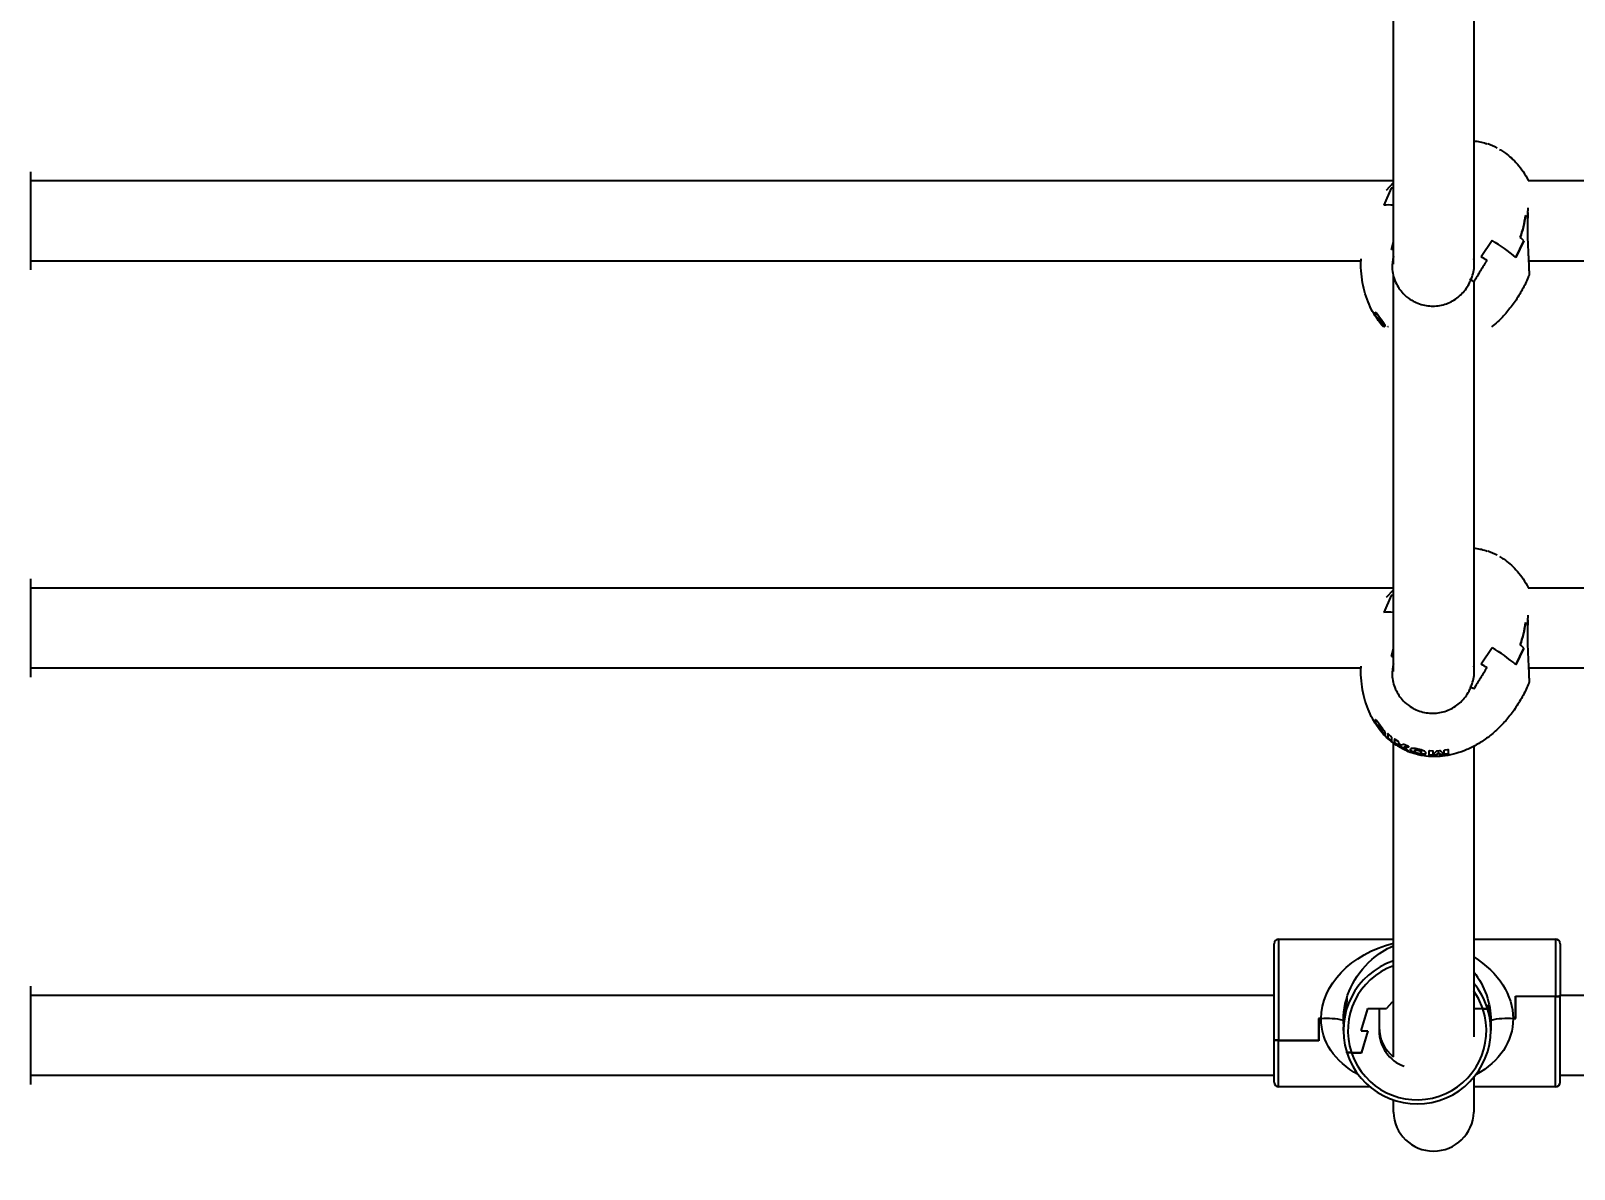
# Model space of a CAD drawing. Header units: millimetres. Extents: x -3041 to 2447, y -2670 to 2376.
# Drawn here: x -616.5 to -271, y -367.6 to -112.8 of the extents above; entities that cross this region are included whole.
import ezdxf

# ---------------------------------------------------------------- set-up
doc = ezdxf.new("R2010")
doc.units = ezdxf.units.MM
for name, color, linetype in [('DIKOM_ОБЪЕКТ', 7, 'Continuous'), ('DIKOM_РАЗМЕР_ЗОНА', 7, 'Continuous'), ('DIKOM_РАЗМЕР_ОБЪЕКТА', 7, 'Continuous')]:
    doc.layers.add(name, color=color, linetype=linetype)
doc.styles.add('style1', font='arial.ttf', dxfattribs={"width": 0.8})
doc.dimstyles.new('1-50', dxfattribs={"dimtxt": 300, "dimasz": 200, "dimexe": 100, "dimexo": 0, "dimgap": 100, "dimtad": 1, "dimdec": 0, "dimtxsty": 'style1', "dimcen": 0, "dimclrd": 7, "dimclre": 7, "dimadec": 1, "dimazin": 2, "dimtfac": 1, "dimtdec": 0, "dimtmove": 0, "dimatfit": 3, "dimfxl": 0, "dimlwd": 25, "dimlwe": 18, "dimarcsym": 0})

# ---------------------------------------------------------------- blocks, each defined once
blk = doc.blocks.new('*D3')
at = {"layer": 'Defpoints', "color": 0, "transparency": 16777216}
for p in [(-752.5, 77), (947.5, 41.41), (947.5, -1132.49)]:
    blk.add_point(p, dxfattribs=at)
at = {"layer": 'DIKOM_РАЗМЕР_ОБЪЕКТА', "color": 7, "lineweight": 18, "transparency": 16777216}
for p, q in [((-752.5, 77), (-752.5, -1232.49)), ((947.5, 41.41), (947.5, -1232.49))]:
    blk.add_line(p, q, dxfattribs=at)
at = {"layer": 'DIKOM_РАЗМЕР_ОБЪЕКТА', "color": 7, "lineweight": 25, "transparency": 16777216}
blk.add_line((-552.5, -1132.49), (747.5, -1132.49), dxfattribs=at)
at = {"layer": 'DIKOM_РАЗМЕР_ОБЪЕКТА', "color": 7, "transparency": 16777216}
for points in [[(-552.5, -1099.15), (-552.5, -1165.82), (-752.5, -1132.49)], [(747.5, -1099.15), (747.5, -1165.82), (947.5, -1132.49)]]:
    blk.add_solid(points, dxfattribs=at)
at = {"layer": 'DIKOM_РАЗМЕР_ОБЪЕКТА', "color": 0, "transparency": 16777216, "insert": (97.5, -879.31), "char_height": 300, "attachment_point": 5, "style": 'style1'}
blk.add_mtext('1700', dxfattribs=at)
blk = doc.blocks.new('*D0')
at = {"layer": 'Defpoints', "color": 0, "transparency": 16777216}
for p in [(-287.9, 2375.66), (-2590.77, -2024.34), (-287.9, -2024.34)]:
    blk.add_point(p, dxfattribs=at)
at = {"layer": 'DIKOM_РАЗМЕР_ЗОНА', "color": 7, "lineweight": 18, "transparency": 16777216}
for p, q in [((-287.9, 2375.66), (-2690.77, 2375.66)), ((-287.9, -2024.34), (-2690.77, -2024.34))]:
    blk.add_line(p, q, dxfattribs=at)
at = {"layer": 'DIKOM_РАЗМЕР_ЗОНА', "color": 7, "lineweight": 25, "transparency": 16777216}
blk.add_line((-2590.77, 2175.66), (-2590.77, -1824.34), dxfattribs=at)
at = {"layer": 'DIKOM_РАЗМЕР_ЗОНА', "color": 7, "transparency": 16777216}
for points in [[(-2624.1, 2175.66), (-2557.43, 2175.66), (-2590.77, 2375.66)], [(-2624.1, -1824.34), (-2557.43, -1824.34), (-2590.77, -2024.34)]]:
    blk.add_solid(points, dxfattribs=at)
at = {"layer": 'DIKOM_РАЗМЕР_ЗОНА', "color": 0, "transparency": 16777216, "insert": (-2843.94, 175.66), "char_height": 300, "attachment_point": 5, "rotation": 90, "style": 'style1'}
blk.add_mtext('4400', dxfattribs=at)
blk = doc.blocks.new('*D1')
at = {"layer": 'Defpoints', "color": 0, "transparency": 16777216}
for p in [(-2252.5, 10.19), (2447.5, 10.19), (2447.5, -2570.49)]:
    blk.add_point(p, dxfattribs=at)
at = {"layer": 'DIKOM_РАЗМЕР_ЗОНА', "color": 7, "lineweight": 18, "transparency": 16777216}
for p, q in [((-2252.5, 10.19), (-2252.5, -2670.49)), ((2447.5, 10.19), (2447.5, -2670.49))]:
    blk.add_line(p, q, dxfattribs=at)
at = {"layer": 'DIKOM_РАЗМЕР_ЗОНА', "color": 7, "lineweight": 25, "transparency": 16777216}
blk.add_line((-2052.5, -2570.49), (2247.5, -2570.49), dxfattribs=at)
at = {"layer": 'DIKOM_РАЗМЕР_ЗОНА', "color": 7, "transparency": 16777216}
for points in [[(-2052.5, -2537.15), (-2052.5, -2603.82), (-2252.5, -2570.49)], [(2247.5, -2537.15), (2247.5, -2603.82), (2447.5, -2570.49)]]:
    blk.add_solid(points, dxfattribs=at)
at = {"layer": 'DIKOM_РАЗМЕР_ЗОНА', "color": 0, "transparency": 16777216, "insert": (97.5, -2317.31), "char_height": 300, "attachment_point": 5, "style": 'style1'}
blk.add_mtext('4700', dxfattribs=at)

msp = doc.modelspace()

# ---------------------------------------------------------------- linework, layer by layer
at = {"layer": 'DIKOM_ОБЪЕКТ'}
for p, q in [((-311.5, -165.09), (-311.5, -89.94)), ((-293.5, -90.63), (-293.5, -164.28)), ((-616.5, -166.36), (-616.5, -144.36)), ((-616.5, -146.36), (-311.5, -146.36)), ((-312.01, -148.08), (-313.65, -151.86)), ((-312.01, -148.08), (-313.65, -151.86)), ((-313.07, -148.48), (-311.5, -146.77)), ((-281.28, -146.36), (11.5, -146.36)), ((-311.89, -161.74), (-311.5, -159.99)), ((-311.89, -161.74), (-311.5, -159.99)), ((-289.4, -159.76), (-291.81, -163.44)), ((-289.4, -159.76), (-291.81, -163.44)), ((-282.29, -159.83), (-284.09, -163.55)), ((-284.09, -163.55), (-282.29, -159.83)), ((-318.73, -164.36), (-616.5, -164.36)), ((11.5, -164.36), (-281.23, -164.36)), ((-311.5, -256.24), (-311.5, -167.73)), ((-293.5, -169.01), (-293.5, -255.44)), ((-315.51, -175.83), (-315.52, -175.84)), ((-315.52, -175.84), (-315.5, -176.73)), ((-315.45, -176.62), (-315.47, -175.86)), ((-315.36, -175.98), (-315.45, -175.88)), ((-315.31, -176.06), (-315.36, -175.98)), ((-314.41, -177.26), (-315.31, -176.06)), ((-315.45, -176.62), (-315.5, -176.73)), ((-315.45, -176.64), (-315.49, -176.74)), ((-315.49, -176.74), (-315.43, -176.86)), ((-315.38, -176.75), (-315.45, -176.64)), ((-315.38, -176.75), (-315.43, -176.86)), ((-315.43, -176.86), (-315.35, -176.97)), ((-315.31, -176.86), (-315.38, -176.75)), ((-315.31, -176.86), (-315.35, -176.97)), ((-315.35, -176.97), (-315.29, -177.05)), ((-315.25, -176.95), (-315.31, -176.86)), ((-315.25, -176.95), (-315.29, -177.05)), ((-315.29, -177.05), (-314.39, -178.26)), ((-314.76, -177.6), (-315.25, -176.95)), ((-314.81, -177.16), (-314.76, -177.05)), ((-314.76, -177.06), (-314.81, -177.16)), ((-314.81, -177.16), (-314.8, -177.6)), ((-314.59, -177.21), (-314.63, -177.31)), ((-314.37, -177.64), (-314.63, -177.31)), ((-314.62, -177.86), (-314.5, -178.01)), ((-314.59, -177.21), (-314.33, -177.54)), ((-314.31, -177.38), (-314.41, -177.26)), ((-314.35, -178.16), (-314.39, -178.26)), ((-314.39, -178.26), (-313.9, -178.82)), ((-314.33, -177.54), (-314.37, -177.64)), ((-313.94, -177.84), (-314.31, -177.38)), ((-314.22, -178.32), (-314.15, -178.37)), ((-314.13, -177.85), (-314.17, -177.95)), ((-313.85, -178.72), (-314.16, -178.37)), ((-314.05, -178.01), (-314.1, -178.11)), ((-314.03, -178.27), (-314.07, -178.36)), ((-313.85, -178.72), (-313.9, -178.82)), ((-313.9, -178.82), (-313.79, -178.93)), ((-313.75, -178.83), (-313.85, -178.72)), ((-313.75, -178.83), (-313.79, -178.93)), ((-313.79, -178.93), (-313.59, -179.1)), ((-313.39, -179.13), (-313.75, -178.83)), ((-313.25, -179.07), (-313.34, -178.79)), ((-312.74, -179.07), (-312.75, -179.08)), ((-616.5, -257.52), (-616.5, -235.52)), ((-616.5, -237.52), (-311.5, -237.52)), ((-313.07, -239.63), (-311.5, -237.93)), ((-281.28, -237.52), (11.5, -237.52)), ((-312.01, -239.23), (-313.65, -243.02)), ((-312.01, -239.23), (-313.65, -243.02)), ((-311.89, -252.89), (-311.5, -251.14)), ((-311.89, -252.89), (-311.5, -251.14)), ((-289.4, -250.92), (-291.81, -254.59)), ((-289.4, -250.92), (-291.81, -254.59)), ((-282.29, -250.98), (-284.09, -254.71)), ((-284.09, -254.71), (-282.29, -250.98)), ((-318.73, -255.52), (-616.5, -255.52)), ((11.5, -255.52), (-281.23, -255.52)), ((-315.51, -266.99), (-315.52, -267)), ((-315.52, -267), (-315.5, -267.88)), ((-315.45, -267.77), (-315.5, -267.88)), ((-315.45, -267.79), (-315.49, -267.9)), ((-315.49, -267.9), (-315.43, -268.01)), ((-315.45, -267.77), (-315.47, -267.01)), ((-315.36, -267.13), (-315.45, -267.03)), ((-315.38, -267.9), (-315.45, -267.79)), ((-315.38, -267.9), (-315.43, -268.01)), ((-315.43, -268.01), (-315.35, -268.12)), ((-315.31, -268.01), (-315.38, -267.9)), ((-315.31, -267.21), (-315.36, -267.13)), ((-315.31, -268.01), (-315.35, -268.12)), ((-315.35, -268.12), (-315.29, -268.21)), ((-314.41, -268.41), (-315.31, -267.21)), ((-315.25, -268.1), (-315.31, -268.01)), ((-315.25, -268.1), (-315.29, -268.21)), ((-315.29, -268.21), (-314.39, -269.41)), ((-314.8, -268.7), (-315.25, -268.1)), ((-314.81, -268.31), (-314.76, -268.2)), ((-314.76, -268.21), (-314.81, -268.31)), ((-314.81, -268.31), (-314.8, -268.75)), ((-314.59, -268.36), (-314.63, -268.46)), ((-314.37, -268.79), (-314.63, -268.46)), ((-314.62, -269.01), (-314.5, -269.16)), ((-314.59, -268.36), (-314.33, -268.69)), ((-314.31, -268.53), (-314.41, -268.41)), ((-314.35, -269.31), (-314.39, -269.41)), ((-314.39, -269.41), (-313.9, -269.98)), ((-314.33, -268.69), (-314.37, -268.79)), ((-313.94, -268.99), (-314.31, -268.53)), ((-314.13, -269), (-314.17, -269.1)), ((-314.05, -269.16), (-314.1, -269.26)), ((-314.03, -269.42), (-314.07, -269.52)), ((-314.22, -269.47), (-314.15, -269.52)), ((-313.85, -269.88), (-314.16, -269.53)), ((-313.85, -269.88), (-313.9, -269.98)), ((-313.9, -269.98), (-313.79, -270.08)), ((-313.75, -269.98), (-313.85, -269.88)), ((-313.75, -269.98), (-313.79, -270.08)), ((-313.79, -270.08), (-313.43, -270.38)), ((-313.39, -270.29), (-313.75, -269.98)), ((-313.39, -270.29), (-313.43, -270.38)), ((-313.43, -270.38), (-313.3, -270.43)), ((-313.26, -270.33), (-313.39, -270.29)), ((-313.25, -270.22), (-313.34, -269.94)), ((-313.29, -270.36), (-313.25, -270.22)), ((-312.74, -270.22), (-312.75, -270.23)), ((-312.75, -270.23), (-312.73, -271.12)), ((-312.69, -271.02), (-312.73, -271.12)), ((-312.69, -271.02), (-312.7, -270.14)), ((-312.03, -270.75), (-312.58, -270.29)), ((-312.53, -271.2), (-312.57, -271.29)), ((-312.57, -271.29), (-312.02, -271.75)), ((-311.98, -271.66), (-312.53, -271.2)), ((-311.98, -271.66), (-312.02, -271.75)), ((-311.87, -271.84), (-311.88, -270.95)), ((-311.5, -342.48), (-311.5, -272.24)), ((-311.22, -271.41), (-311.23, -271.43)), ((-311.23, -271.43), (-311.22, -272.31)), ((-311.18, -272.22), (-311.22, -272.31)), ((-310.47, -271.84), (-311.06, -271.46)), ((-311, -272.37), (-311.04, -272.46)), ((-311.04, -272.46), (-310.46, -272.84)), ((-310.42, -272.75), (-311, -272.37)), ((-310.42, -272.75), (-310.46, -272.84)), ((-310.33, -272.7), (-310.29, -272.61)), ((-310.3, -272.9), (-310.33, -272.7)), ((-310.32, -272.18), (-310.31, -272.02)), ((-309.96, -272.61), (-310.21, -272.37)), ((-310.18, -272.66), (-310.21, -272.75)), ((-310.21, -272.75), (-309.41, -273.39)), ((-309.37, -273.31), (-310.18, -272.66)), ((-309.24, -272.58), (-309.76, -272.7)), ((-308.12, -273), (-308.97, -272.63)), ((-309.37, -273.31), (-309.41, -273.39)), ((-309.12, -273.27), (-309.09, -273.18)), ((-309.07, -273.48), (-309.11, -273.57)), ((-309.11, -273.57), (-308.15, -273.98)), ((-309.06, -273.17), (-309.1, -273.26)), ((-308.11, -273.97), (-309.06, -273.35)), ((-308.14, -273.95), (-308.15, -273.98)), ((-308.02, -273.07), (-308.04, -273.1)), ((-307.62, -273.86), (-307.68, -273.63)), ((-307.62, -273.86), (-307.66, -273.95)), ((-306.71, -273.99), (-306.67, -273.9)), ((-306.67, -274.36), (-306.71, -274.45)), ((-306.66, -273.88), (-306.7, -273.96)), ((-306.57, -273.89), (-306.7, -273.96)), ((-306.7, -273.96), (-306.69, -274.17)), ((-306.66, -273.88), (-306.53, -273.8)), ((-306.53, -273.8), (-306.57, -273.89)), ((-305.91, -273.85), (-305.95, -273.94)), ((-305.38, -274.06), (-305.42, -274.15)), ((-305.3, -274.28), (-305.42, -274.15)), ((-305.38, -274.06), (-305.27, -274.19)), ((-305.27, -274.19), (-305.3, -274.28)), ((-305.29, -274.47), (-305.3, -274.28)), ((-305.25, -274.38), (-305.29, -274.47)), ((-305.25, -274.39), (-305.29, -274.48)), ((-305.24, -274.7), (-305.28, -274.79)), ((-305.27, -274.19), (-305.25, -274.38)), ((-305.25, -274.38), (-305.26, -274.39)), ((-303.53, -274.07), (-303.54, -274.09)), ((-303.54, -274.09), (-303.53, -274.97)), ((-303.49, -274.88), (-303.53, -274.97)), ((-303.49, -274.88), (-303.5, -273.99)), ((-302.8, -274.04), (-303.32, -274.02)), ((-303.27, -274.93), (-303.31, -275.02)), ((-303.31, -275.02), (-302.2, -275.05)), ((-302.16, -274.95), (-303.27, -274.93)), ((-302.61, -274.83), (-302.6, -274.12)), ((-301.9, -274.11), (-302.56, -274.83)), ((-302.16, -274.95), (-302.2, -275.05)), ((-301.94, -275.01), (-301.48, -274.56)), ((-301.9, -274.91), (-301.94, -275.01)), ((-301.44, -274.47), (-301.9, -274.91)), ((-301.17, -274), (-301.62, -274.03)), ((-301.44, -274.47), (-301.48, -274.56)), ((-301.33, -274.46), (-301.37, -274.56)), ((-301.37, -274.56), (-300.82, -274.94)), ((-300.78, -274.84), (-301.33, -274.46)), ((-300.24, -274.7), (-300.9, -274.05)), ((-300.78, -274.84), (-300.82, -274.94)), ((-300.53, -274.94), (-299.35, -274.78)), ((-300.49, -274.84), (-300.53, -274.94)), ((-299.3, -274.67), (-300.49, -274.84)), ((-300.17, -273.98), (-300.19, -274.69)), ((-300.14, -274.59), (-300.19, -274.69)), ((-300.14, -274.59), (-300.13, -273.87)), ((-299.37, -273.78), (-299.93, -273.87)), ((-299.3, -274.67), (-299.35, -274.78)), ((-299.13, -274.7), (-299.14, -273.81)), ((-293.5, -272.93), (-293.5, -338.03)), ((-338.19, -338.69), (-338.19, -317.17)), ((-337.19, -316.17), (-311.5, -316.17)), ((-337.19, -316.17), (-337.19, -338.77)), ((-293.5, -316.17), (-275.19, -316.17)), ((-275.19, -316.17), (-275.19, -328.9)), ((-274.19, -317.17), (-274.19, -328.82)), ((-616.5, -348.67), (-616.5, -326.67)), ((-616.5, -328.67), (-338.19, -328.67)), ((-321.99, -330.34), (-321.99, -329.61)), ((-321.91, -329.61), (-321.99, -329.61)), ((-321.98, -330.34), (-321.99, -330.34)), ((-321.91, -329.34), (-321.91, -330.11)), ((-290.46, -331.58), (-290.46, -330.88)), ((-290.43, -330.99), (-290.46, -330.99)), ((-290.43, -330.99), (-290.43, -331.68)), ((-284.19, -333.94), (-284.19, -328.9)), ((-284.19, -328.9), (-275.19, -328.9)), ((-284.09, -328.9), (-284.09, -329)), ((-275.19, -329), (-284.09, -329)), ((-284.09, -333.94), (-284.09, -329)), ((-275.19, -349.17), (-275.19, -329)), ((-274.19, -328.67), (11.5, -328.67)), ((-274.19, -328.82), (-274.19, -328.92)), ((-274.19, -348.17), (-274.19, -328.92)), ((-328.29, -333.94), (-328.29, -338.77)), ((-327.69, -333.94), (-328.29, -333.94)), ((-328.19, -333.94), (-327.69, -333.94)), ((-328.19, -333.94), (-328.19, -338.87)), ((-322.69, -334.33), (-322.69, -334.35)), ((-322.69, -335.08), (-322.69, -334.35)), ((-322.69, -335.08), (-322.69, -335.87)), ((-322.69, -335.1), (-322.69, -335.88)), ((-318.69, -336.64), (-317.19, -331.66)), ((-318.69, -336.64), (-317.22, -331.75)), ((-314.69, -331.75), (-317.22, -331.75)), ((-317.19, -331.66), (-313.06, -331.66)), ((-314.69, -331.66), (-314.69, -331.75)), ((-314.69, -331.75), (-314.69, -336.64)), ((-293.5, -331.66), (-291.51, -331.66)), ((-291.48, -331.75), (-293.5, -331.75)), ((-289.69, -334.33), (-289.69, -334.35)), ((-289.69, -334.35), (-289.69, -335.08)), ((-289.69, -335.08), (-289.69, -335.87)), ((-289.69, -335.1), (-289.69, -335.88)), ((-284.69, -333.94), (-284.09, -333.94)), ((-284.19, -333.94), (-284.69, -333.94)), ((-284.19, -333.64), (-284.09, -333.64)), ((-322.69, -336.56), (-322.69, -335.88)), ((-318.69, -336.64), (-317.19, -336.64)), ((-317.19, -336.64), (-318.69, -341.63)), ((-317.19, -336.64), (-318.66, -341.53)), ((-289.69, -335.88), (-289.69, -336.56)), ((-338.19, -338.79), (-338.19, -338.69)), ((-338.19, -348.17), (-338.19, -338.79)), ((-337.19, -338.77), (-328.29, -338.77)), ((-328.19, -338.87), (-337.19, -338.87)), ((-337.19, -349.17), (-337.19, -338.87)), ((-321.91, -341.55), (-321.91, -341.45)), ((-320.89, -341.53), (-318.66, -341.53)), ((-318.69, -341.63), (-320.86, -341.63)), ((-318.69, -341.53), (-318.69, -341.63)), ((-338.19, -346.67), (-616.5, -346.67)), ((-293.5, -347.08), (-293.5, -354.87)), ((11.5, -346.67), (-274.19, -346.67)), ((-316.78, -349.17), (-337.19, -349.17)), ((-311.5, -354.87), (-311.5, -352.14)), ((-275.19, -349.17), (-293.5, -349.17))]:
    msp.add_line(p, q, dxfattribs=at)
for points in [[(-291.51, -331.66), (-292.47, -329.43), (-293.5, -327.76)], [(-311.5, -330.03), (-311.87, -330.34), (-313.06, -331.66)], [(-311.98, -342.07), (-311.74, -342.23), (-311.5, -342.39)]]:
    msp.add_lwpolyline(points, dxfattribs=at)
for centre, radius, start, end in [((-295.34, -152.58), 15.26, 62.2745, 70.9034), ((-310.85, -156.17), 8.18, 94.5375, 98.1162), ((-312.48, -165.07), 13.26, 85.7618, 95.0699), ((-295.22, -169.81), 20.55, 48.0438, 49.6661), ((-317.6, -194.74), 33.49, 79.5017, 80.1852), ((-307.33, -190.52), 35.6, 49.2311, 59.7471), ((-296.53, -175.11), 20.89, 47.0222, 50.0536), ((-317.31, -207.18), 50.63, 58.0775, 59.7565), ((-317.3, -207.5), 45.26, 58.2566, 59.2322), ((-295.36, -243.76), 15.3, 62.2871, 70.8963), ((-310.84, -247.49), 8.34, 94.5587, 98.0685), ((-312.48, -256.21), 13.25, 85.7569, 95.0748), ((-294.96, -260.67), 20.15, 48.0277, 49.6822), ((-307.33, -281.66), 35.59, 49.23, 59.7482), ((-296.68, -266.44), 21.12, 47.0388, 50.037), ((-317.06, -282.85), 30.39, 79.4669, 80.2201), ((-317.17, -298.1), 50.35, 58.0769, 59.765), ((-317.3, -298.66), 45.26, 58.2566, 59.2322), ((-310.3, -272.76), 0.154, 39.1713, 86.9161), ((-337.19, -317.17), 1, 90, 180), ((-275.19, -317.17), 1, 0, 90), ((-306.24, -336.57), 16.44, 108.6535, 197.2736), ((-306.24, -336.64), 15.44, 109.9176, 198.4298), ((-306.12, -336.57), 16.44, 17.6934, 39.841), ((-306.28, -334.33), 16.41, 162.3096, 179.9992), ((-306.28, -334.35), 16.41, 163.2235, 179.9973), ((-306.28, -335.1), 16.41, 162.3096, 179.9988), ((-306.28, -335.08), 16.41, 163.2235, 179.9978), ((-306.09, -335.87), 16.41, 0.0008, 17.6904), ((-306.09, -335.88), 16.41, 0.0013, 17.3246), ((-326.44, -350.46), 16.56, 76.8864, 94.3037), ((-306.19, -336.53), 16.5, 197.6989, 17.1193), ((-306.19, -336.61), 15.5, 198.877, 18.2682), ((-285.93, -350.46), 16.56, 85.6963, 103.1136), ((-306.22, -335.87), 8.47, 180.0277, 231.4064), ((-306.21, -336.63), 8.48, 180.0482, 250.2098), ((-337.19, -348.17), 1, 180, 270), ((-275.19, -348.17), 1, 270, 0), ((-302.5, -354.57), 9.01, 181.9167, 358.0833)]:
    msp.add_arc(centre, radius, start, end, dxfattribs=at)
at = {"layer": 'DIKOM_ОБЪЕКТ', "extrusion": (0, 0, -1)}
for major_axis, ratio, start_param, end_param in [((21.38, 3.01), 0.758841, 3.248139, 4.56916), ((12.12, 12.38), 0.904381, -1.486473, -1.153233), ((12.12, 12.38), 0.904381, 3.887092, 4.796712), ((21.38, -3.01), 0.758841, -1.046254, -0.106546), ((12.12, -12.38), 0.904381, -1.439304, -0.7455), ((21.38, 3.01), 0.758841, 2.337973, 3.248139), ((21.38, -3.01), 0.758841, -0.106546, 0.80362)]:
    msp.add_ellipse((-306.19, -332.67), major_axis=major_axis, ratio=ratio, start_param=start_param, end_param=end_param, dxfattribs=at)
at = {"layer": 'DIKOM_ОБЪЕКТ'}
for points, knots in [([(-293.5, -137.44), (-293.04, -137.51), (-292.13, -137.64), (-291.11, -137.89), (-290.57, -138.09), (-290.47, -138.13)], [0, 0, 0, 0, 0.447299, 0.892535, 1, 1, 1, 1]), ([(-287.76, -139.37), (-287.6, -139.45), (-287.13, -139.69), (-286.23, -140.33), (-285.02, -141.3), (-283.66, -142.69), (-282.4, -144.37), (-281.59, -145.63), (-281.29, -146.35), (-281.28, -146.36)], [0, 0, 0, 0, 0.056693, 0.160869, 0.340454, 0.539388, 0.759028, 0.994244, 1, 1, 1, 1]), ([(-281.92, -154.15), (-282.04, -154.99), (-282.28, -156.67), (-282.84, -158.29), (-283.12, -159.1)], [0, 0, 0, 0, 0.496473, 1, 1, 1, 1]), ([(-283.12, -159.1), (-282.84, -158.3), (-282.28, -156.68), (-282.04, -155), (-281.92, -154.15)], [0, 0, 0, 0, 0.496567, 1, 1, 1, 1]), ([(-281.48, -154.53), (-281.46, -154.56), (-281.42, -154.6), (-281.41, -154.65), (-281.45, -154.68), (-281.5, -154.68), (-281.53, -154.68)], [0, 0, 0, 0, 0.264981, 0.530116, 0.792405, 1, 1, 1, 1]), ([(-281.48, -154.53), (-281.49, -154.64), (-281.51, -155.83), (-281.5, -158.31), (-281.38, -161.23), (-281.28, -163.38), (-281.19, -165.21), (-281.13, -166.58), (-281.11, -167.43), (-281.14, -167.45), (-281.15, -167.46)], [0, 0, 0, 0, 0.019574, 0.214164, 0.418307, 0.51775, 0.620648, 0.804245, 0.90429, 1, 1, 1, 1]), ([(-281.38, -152.48), (-281.4, -152.65), (-281.45, -153.25), (-281.47, -153.99), (-281.48, -154.53)], [0, 0, 0, 0, 0.275424, 1, 1, 1, 1]), ([(-281.37, -153.52), (-281.39, -153.84), (-281.41, -154.23), (-281.42, -154.66), (-281.42, -154.74)], [0, 0, 0, 0, 0.807673, 1, 1, 1, 1]), ([(-314.46, -178.18), (-314.74, -177.82), (-315.5, -176.87), (-316.49, -175.11), (-317.45, -172.91), (-318.17, -170.47), (-318.62, -167.86), (-318.81, -165.64), (-318.74, -164.3), (-318.71, -163.88)], [0, 0, 0, 0, 0.089145, 0.238066, 0.39569, 0.561609, 0.735619, 0.917352, 1, 1, 1, 1]), ([(-311.5, -163.37), (-311.65, -164.19), (-312, -166.12), (-311.18, -169.09), (-309.61, -171.47), (-307.5, -173.22), (-304.97, -174.33), (-301.87, -174.57), (-298.86, -173.78), (-296.3, -172.03), (-294.84, -170.12), (-294.28, -168.9), (-294.15, -168.62)], [0, 0, 0, 0, 0.091347, 0.213642, 0.328161, 0.403229, 0.515871, 0.628375, 0.740311, 0.851669, 0.96525, 1, 1, 1, 1]), ([(-294.15, -168.62), (-293.79, -167.63), (-293.23, -166.08), (-293.43, -164.45), (-293.5, -163.86)], [0, 0, 0, 0, 0.635642, 1, 1, 1, 1]), ([(-290.54, -164.21), (-291.04, -164.99), (-292.03, -166.57), (-293, -168.2), (-293.49, -169.02)], [0, 0, 0, 0, 0.496572, 1, 1, 1, 1]), ([(-290.54, -164.21), (-291.04, -164.99), (-292.03, -166.57), (-293, -168.2), (-293.49, -169.02)], [0, 0, 0, 0, 0.496572, 1, 1, 1, 1]), ([(-294.39, -168.5), (-294.36, -168.51), (-294.28, -168.54), (-294.2, -168.59), (-294.15, -168.61), (-294.15, -168.62)], [0, 0, 0, 0, 0.355251, 0.932413, 1, 1, 1, 1]), ([(-294.15, -168.62), (-294.19, -168.59), (-294.27, -168.55), (-294.35, -168.52), (-294.39, -168.5)], [0, 0, 0, 0, 0.581677, 1, 1, 1, 1]), ([(-281.12, -167.47), (-281.18, -167.63), (-281.59, -168.77), (-282.62, -170.78), (-284.2, -173.42), (-286.07, -175.82), (-287.83, -177.73), (-289.05, -178.73), (-289.51, -179.1)], [0, 0, 0, 0, 0.036549, 0.250762, 0.464061, 0.674087, 0.879112, 1, 1, 1, 1]), ([(-315.45, -175.88), (-315.46, -175.86), (-315.49, -175.84), (-315.5, -175.84), (-315.51, -175.83)], [0, 0, 0, 0, 0.555225, 1, 1, 1, 1]), ([(-315.5, -176.73), (-315.5, -176.73), (-315.5, -176.73), (-315.49, -176.74), (-315.49, -176.74)], [0, 0, 0, 0, 0.538515, 1, 1, 1, 1]), ([(-315.45, -176.64), (-315.45, -176.63), (-315.45, -176.62), (-315.45, -176.62), (-315.45, -176.62)], [0, 0, 0, 0, 0.537114, 1, 1, 1, 1]), ([(-314.63, -177.31), (-314.66, -177.28), (-314.7, -177.23), (-314.76, -177.18), (-314.79, -177.15), (-314.8, -177.16), (-314.81, -177.16), (-314.81, -177.16)], [0, 0, 0, 0, 0.309964, 0.578991, 0.779487, 0.960779, 1, 1, 1, 1]), ([(-314.8, -177.6), (-314.8, -177.61), (-314.79, -177.63), (-314.76, -177.68), (-314.71, -177.74), (-314.67, -177.8), (-314.64, -177.84), (-314.62, -177.86)], [0, 0, 0, 0, 0.193486, 0.386694, 0.59172, 0.825317, 1, 1, 1, 1]), ([(-314.76, -177.06), (-314.76, -177.06), (-314.75, -177.05), (-314.72, -177.06), (-314.68, -177.1), (-314.64, -177.15), (-314.61, -177.19), (-314.59, -177.21)], [0, 0, 0, 0, 0.184896, 0.369404, 0.565436, 0.78902, 1, 1, 1, 1]), ([(-314.5, -178.01), (-314.43, -178.09), (-314.33, -178.21), (-314.24, -178.3), (-314.22, -178.32)], [0, 0, 0, 0, 0.70926, 1, 1, 1, 1]), ([(-314.17, -177.95), (-314.21, -177.89), (-314.27, -177.79), (-314.34, -177.68), (-314.37, -177.64)], [0, 0, 0, 0, 0.617673, 1, 1, 1, 1]), ([(-314.33, -177.54), (-314.28, -177.61), (-314.21, -177.71), (-314.15, -177.81), (-314.13, -177.85)], [0, 0, 0, 0, 0.641385, 1, 1, 1, 1]), ([(-313.69, -179.1), (-313.79, -179), (-314.01, -178.79), (-314.18, -178.55), (-314.27, -178.43)], [0, 0, 0, 0, 0.495069, 1, 1, 1, 1]), ([(-314.1, -178.11), (-314.11, -178.08), (-314.12, -178.03), (-314.16, -177.97), (-314.17, -177.95)], [0, 0, 0, 0, 0.688394, 1, 1, 1, 1]), ([(-314.15, -178.37), (-314.13, -178.38), (-314.1, -178.4), (-314.09, -178.39), (-314.09, -178.39)], [0, 0, 0, 0, 0.786246, 1, 1, 1, 1]), ([(-314.13, -177.85), (-314.1, -177.89), (-314.07, -177.95), (-314.06, -178), (-314.05, -178.01)], [0, 0, 0, 0, 0.688137, 1, 1, 1, 1]), ([(-314.09, -178.39), (-314.07, -178.33), (-314.06, -178.27), (-314.09, -178.13), (-314.1, -178.11)], [0, 0, 0, 0, 0.827834, 1, 1, 1, 1]), ([(-314.05, -178.01), (-314.03, -178.11), (-314.01, -178.24), (-314.04, -178.28), (-314.04, -178.29)], [0, 0, 0, 0, 0.825826, 1, 1, 1, 1]), ([(-313.34, -178.79), (-313.41, -178.66), (-313.54, -178.41), (-313.78, -178.07), (-313.92, -177.88), (-313.94, -177.84)], [0, 0, 0, 0, 0.445495, 0.889263, 1, 1, 1, 1]), ([(-312.63, -179.1), (-312.63, -179.1), (-312.65, -179.08), (-312.68, -179.07), (-312.72, -179.05), (-312.74, -179.06), (-312.74, -179.07), (-312.75, -179.08)], [0, 0, 0, 0, 0.006666, 0.287931, 0.555419, 0.806393, 1, 1, 1, 1]), ([(-293.5, -228.59), (-293.04, -228.66), (-292.13, -228.8), (-291.11, -229.04), (-290.57, -229.24), (-290.47, -229.28)], [0, 0, 0, 0, 0.447298, 0.892522, 1, 1, 1, 1]), ([(-287.76, -230.52), (-287.6, -230.61), (-287.13, -230.84), (-286.23, -231.48), (-285.02, -232.45), (-283.66, -233.84), (-282.4, -235.53), (-281.59, -236.79), (-281.29, -237.5), (-281.28, -237.52)], [0, 0, 0, 0, 0.056693, 0.160869, 0.340445, 0.539379, 0.759028, 0.994234, 1, 1, 1, 1]), ([(-281.38, -243.64), (-281.4, -243.8), (-281.45, -244.4), (-281.47, -245.15), (-281.48, -245.69)], [0, 0, 0, 0, 0.275411, 1, 1, 1, 1]), ([(-281.37, -244.67), (-281.39, -244.99), (-281.41, -245.38), (-281.42, -245.81), (-281.42, -245.89)], [0, 0, 0, 0, 0.807568, 1, 1, 1, 1]), ([(-281.92, -245.3), (-282.04, -246.14), (-282.28, -247.83), (-282.84, -249.44), (-283.12, -250.25)], [0, 0, 0, 0, 0.496491, 1, 1, 1, 1]), ([(-283.12, -250.25), (-282.84, -249.45), (-282.28, -247.84), (-282.04, -246.15), (-281.92, -245.3)], [0, 0, 0, 0, 0.496567, 1, 1, 1, 1]), ([(-281.48, -245.69), (-281.46, -245.71), (-281.42, -245.75), (-281.41, -245.8), (-281.45, -245.83), (-281.5, -245.83), (-281.53, -245.83)], [0, 0, 0, 0, 0.264919, 0.530074, 0.792383, 1, 1, 1, 1]), ([(-281.48, -245.69), (-281.49, -245.8), (-281.51, -246.98), (-281.5, -249.46), (-281.38, -252.38), (-281.28, -254.53), (-281.19, -256.36), (-281.13, -257.74), (-281.11, -258.58), (-281.14, -258.6), (-281.15, -258.61)], [0, 0, 0, 0, 0.019568, 0.21416, 0.41831, 0.517756, 0.620655, 0.804252, 0.904296, 1, 1, 1, 1]), ([(-314.46, -269.33), (-314.74, -268.97), (-315.5, -268.03), (-316.49, -266.26), (-317.45, -264.06), (-318.17, -261.63), (-318.62, -259.01), (-318.81, -256.79), (-318.74, -255.45), (-318.71, -255.03)], [0, 0, 0, 0, 0.089145, 0.238073, 0.39569, 0.561617, 0.735619, 0.917352, 1, 1, 1, 1]), ([(-311.5, -254.52), (-311.65, -255.34), (-312, -257.27), (-311.18, -260.25), (-309.61, -262.62), (-307.5, -264.37), (-304.97, -265.48), (-301.87, -265.72), (-298.86, -264.93), (-296.3, -263.18), (-294.84, -261.28), (-294.28, -260.06), (-294.15, -259.77)], [0, 0, 0, 0, 0.091343, 0.213643, 0.328163, 0.403229, 0.515871, 0.628376, 0.740314, 0.851672, 0.96525, 1, 1, 1, 1]), ([(-294.15, -259.77), (-293.79, -258.78), (-293.23, -257.23), (-293.43, -255.61), (-293.5, -255.01)], [0, 0, 0, 0, 0.635644, 1, 1, 1, 1]), ([(-290.54, -255.36), (-291.04, -256.14), (-292.03, -257.72), (-293, -259.35), (-293.49, -260.17)], [0, 0, 0, 0, 0.496582, 1, 1, 1, 1]), ([(-290.54, -255.36), (-291.04, -256.14), (-292.03, -257.72), (-293, -259.35), (-293.49, -260.17)], [0, 0, 0, 0, 0.496582, 1, 1, 1, 1]), ([(-281.12, -258.62), (-281.18, -258.79), (-281.59, -259.93), (-282.62, -261.93), (-284.21, -264.57), (-286.06, -266.98), (-288.11, -269.14), (-290.31, -271), (-292.62, -272.55), (-295.01, -273.76), (-297.45, -274.63), (-299.81, -275.14), (-302.06, -275.32), (-303.96, -275.23), (-305.59, -274.96), (-307.03, -274.59), (-308.68, -273.98), (-310.12, -273.21), (-311.51, -272.28), (-312.71, -271.29), (-313.7, -270.33), (-314.18, -269.7), (-314.27, -269.58)], [0, 0, 0, 0, 0.012574, 0.086287, 0.159683, 0.231953, 0.302502, 0.370874, 0.436765, 0.500079, 0.560948, 0.619847, 0.671089, 0.720223, 0.754873, 0.787612, 0.825443, 0.878991, 0.90281, 0.94387, 0.989355, 1, 1, 1, 1]), ([(-294.39, -259.66), (-294.36, -259.67), (-294.28, -259.7), (-294.2, -259.74), (-294.15, -259.77), (-294.15, -259.77)], [0, 0, 0, 0, 0.355321, 0.932265, 1, 1, 1, 1]), ([(-294.15, -259.77), (-294.19, -259.75), (-294.27, -259.7), (-294.35, -259.67), (-294.39, -259.66)], [0, 0, 0, 0, 0.581759, 1, 1, 1, 1]), ([(-315.45, -267.03), (-315.46, -267.02), (-315.49, -266.99), (-315.5, -266.99), (-315.51, -266.99)], [0, 0, 0, 0, 0.555623, 1, 1, 1, 1]), ([(-315.5, -267.88), (-315.5, -267.88), (-315.5, -267.88), (-315.49, -267.89), (-315.49, -267.9)], [0, 0, 0, 0, 0.537912, 1, 1, 1, 1]), ([(-315.45, -267.79), (-315.45, -267.78), (-315.45, -267.77), (-315.45, -267.77), (-315.45, -267.77)], [0, 0, 0, 0, 0.535871, 1, 1, 1, 1]), ([(-314.63, -268.46), (-314.66, -268.43), (-314.7, -268.38), (-314.76, -268.33), (-314.79, -268.31), (-314.8, -268.31), (-314.81, -268.31), (-314.81, -268.31)], [0, 0, 0, 0, 0.309947, 0.578959, 0.779801, 0.96109, 1, 1, 1, 1]), ([(-314.8, -268.75), (-314.8, -268.76), (-314.79, -268.78), (-314.76, -268.83), (-314.71, -268.89), (-314.67, -268.96), (-314.64, -269), (-314.62, -269.01)], [0, 0, 0, 0, 0.193643, 0.386637, 0.591911, 0.82551, 1, 1, 1, 1]), ([(-314.76, -268.21), (-314.76, -268.21), (-314.75, -268.2), (-314.72, -268.22), (-314.68, -268.25), (-314.64, -268.3), (-314.61, -268.34), (-314.59, -268.36)], [0, 0, 0, 0, 0.184662, 0.369282, 0.565606, 0.789057, 1, 1, 1, 1]), ([(-314.5, -269.16), (-314.43, -269.25), (-314.33, -269.36), (-314.24, -269.45), (-314.22, -269.47)], [0, 0, 0, 0, 0.709496, 1, 1, 1, 1]), ([(-314.17, -269.1), (-314.21, -269.04), (-314.27, -268.94), (-314.34, -268.83), (-314.37, -268.79)], [0, 0, 0, 0, 0.617405, 1, 1, 1, 1]), ([(-314.33, -268.69), (-314.28, -268.76), (-314.21, -268.87), (-314.15, -268.96), (-314.13, -269)], [0, 0, 0, 0, 0.641385, 1, 1, 1, 1]), ([(-314.1, -269.26), (-314.11, -269.23), (-314.12, -269.18), (-314.16, -269.12), (-314.17, -269.1)], [0, 0, 0, 0, 0.688099, 1, 1, 1, 1]), ([(-314.13, -269), (-314.1, -269.04), (-314.07, -269.11), (-314.06, -269.15), (-314.05, -269.16)], [0, 0, 0, 0, 0.688297, 1, 1, 1, 1]), ([(-314.09, -269.54), (-314.07, -269.49), (-314.06, -269.42), (-314.09, -269.29), (-314.1, -269.26)], [0, 0, 0, 0, 0.827929, 1, 1, 1, 1]), ([(-314.05, -269.16), (-314.03, -269.27), (-314.01, -269.39), (-314.04, -269.43), (-314.04, -269.44)], [0, 0, 0, 0, 0.825833, 1, 1, 1, 1]), ([(-313.34, -269.94), (-313.41, -269.82), (-313.54, -269.56), (-313.78, -269.22), (-313.92, -269.03), (-313.94, -268.99)], [0, 0, 0, 0, 0.445421, 0.88934, 1, 1, 1, 1]), ([(-314.15, -269.52), (-314.13, -269.54), (-314.1, -269.55), (-314.09, -269.54), (-314.09, -269.54)], [0, 0, 0, 0, 0.786318, 1, 1, 1, 1]), ([(-312.58, -270.29), (-312.6, -270.28), (-312.63, -270.25), (-312.68, -270.22), (-312.72, -270.21), (-312.74, -270.21), (-312.74, -270.23), (-312.75, -270.23)], [0, 0, 0, 0, 0.220494, 0.44093, 0.651289, 0.848007, 1, 1, 1, 1]), ([(-312.73, -271.12), (-312.73, -271.13), (-312.72, -271.14), (-312.69, -271.17), (-312.65, -271.22), (-312.61, -271.26), (-312.58, -271.28), (-312.57, -271.29)], [0, 0, 0, 0, 0.210598, 0.421451, 0.633115, 0.854156, 1, 1, 1, 1]), ([(-312.53, -271.2), (-312.54, -271.18), (-312.58, -271.15), (-312.63, -271.1), (-312.67, -271.06), (-312.69, -271.03), (-312.69, -271.03), (-312.69, -271.02)], [0, 0, 0, 0, 0.240906, 0.481959, 0.710853, 0.926187, 1, 1, 1, 1]), ([(-311.88, -270.95), (-311.88, -270.94), (-311.88, -270.92), (-311.91, -270.88), (-311.95, -270.83), (-311.99, -270.78), (-312.02, -270.76), (-312.03, -270.75)], [0, 0, 0, 0, 0.206347, 0.412335, 0.625672, 0.848533, 1, 1, 1, 1]), ([(-312.02, -271.75), (-312, -271.76), (-311.96, -271.79), (-311.91, -271.83), (-311.88, -271.84), (-311.87, -271.84), (-311.87, -271.84), (-311.87, -271.84)], [0, 0, 0, 0, 0.24078, 0.481919, 0.722118, 0.953578, 1, 1, 1, 1]), ([(-311.87, -271.73), (-311.88, -271.73), (-311.9, -271.71), (-311.94, -271.68), (-311.97, -271.66), (-311.98, -271.66)], [0, 0, 0, 0, 0.355988, 0.814819, 1, 1, 1, 1]), ([(-311.06, -271.46), (-311.07, -271.45), (-311.11, -271.43), (-311.16, -271.41), (-311.2, -271.4), (-311.22, -271.4), (-311.23, -271.41), (-311.23, -271.42)], [0, 0, 0, 0, 0.230735, 0.461039, 0.686655, 0.906397, 1, 1, 1, 1]), ([(-311.18, -272.22), (-311.2, -272.01), (-311.23, -271.79), (-311.2, -271.43), (-311.2, -271.41)], [0, 0, 0, 0, 0.960891, 1, 1, 1, 1]), ([(-311.22, -272.31), (-311.22, -272.32), (-311.21, -272.33), (-311.18, -272.36), (-311.14, -272.4), (-311.09, -272.43), (-311.06, -272.45), (-311.04, -272.46)], [0, 0, 0, 0, 0.207799, 0.415716, 0.62249, 0.831121, 1, 1, 1, 1]), ([(-311, -272.37), (-311.02, -272.36), (-311.06, -272.33), (-311.11, -272.29), (-311.15, -272.26), (-311.17, -272.24), (-311.18, -272.23), (-311.18, -272.22)], [0, 0, 0, 0, 0.217534, 0.435429, 0.648113, 0.856004, 1, 1, 1, 1]), ([(-310.31, -272.02), (-310.31, -272.01), (-310.31, -271.99), (-310.34, -271.95), (-310.38, -271.9), (-310.43, -271.87), (-310.46, -271.84), (-310.47, -271.84)], [0, 0, 0, 0, 0.209411, 0.418447, 0.630447, 0.845362, 1, 1, 1, 1]), ([(-310.46, -272.84), (-310.44, -272.85), (-310.4, -272.87), (-310.35, -272.9), (-310.31, -272.91), (-310.3, -272.91), (-310.3, -272.91), (-310.3, -272.9)], [0, 0, 0, 0, 0.22891, 0.457618, 0.688092, 0.917096, 1, 1, 1, 1]), ([(-310.31, -272.8), (-310.32, -272.8), (-310.34, -272.79), (-310.38, -272.77), (-310.41, -272.75), (-310.42, -272.75)], [0, 0, 0, 0, 0.303569, 0.798118, 1, 1, 1, 1]), ([(-310.33, -272.7), (-310.32, -272.7), (-310.32, -272.69), (-310.32, -272.7), (-310.3, -272.7), (-310.28, -272.71), (-310.26, -272.72), (-310.24, -272.73), (-310.22, -272.75), (-310.22, -272.75), (-310.21, -272.75)], [0, 0, 0, 0, 0.067648, 0.208389, 0.349592, 0.493333, 0.638476, 0.782477, 0.925778, 1, 1, 1, 1]), ([(-310.21, -272.37), (-310.24, -272.34), (-310.29, -272.28), (-310.32, -272.22), (-310.32, -272.19), (-310.32, -272.18)], [0, 0, 0, 0, 0.40501, 0.809871, 1, 1, 1, 1]), ([(-309.76, -272.7), (-309.77, -272.7), (-309.79, -272.7), (-309.82, -272.69), (-309.87, -272.67), (-309.91, -272.65), (-309.94, -272.62), (-309.96, -272.61), (-309.96, -272.61)], [0, 0, 0, 0, 0.179979, 0.360154, 0.540696, 0.723164, 0.906257, 1, 1, 1, 1]), ([(-308.97, -272.63), (-309.01, -272.62), (-309.08, -272.59), (-309.18, -272.57), (-309.22, -272.58), (-309.24, -272.58)], [0, 0, 0, 0, 0.330852, 0.661492, 1, 1, 1, 1]), ([(-309.41, -273.39), (-309.37, -273.42), (-309.3, -273.47), (-309.19, -273.53), (-309.12, -273.56), (-309.11, -273.57)], [0, 0, 0, 0, 0.427486, 0.855395, 1, 1, 1, 1]), ([(-309.07, -273.48), (-309.12, -273.45), (-309.21, -273.41), (-309.31, -273.34), (-309.36, -273.31), (-309.37, -273.31)], [0, 0, 0, 0, 0.428326, 0.856611, 1, 1, 1, 1]), ([(-309.06, -273.35), (-309.08, -273.34), (-309.11, -273.31), (-309.13, -273.28), (-309.12, -273.26), (-309.1, -273.26), (-309.1, -273.26)], [0, 0, 0, 0, 0.27327, 0.546919, 0.820677, 1, 1, 1, 1]), ([(-309.1, -273.26), (-308.93, -273.25), (-308.59, -273.23), (-308.22, -273.14), (-308.04, -273.1)], [0, 0, 0, 0, 0.49862, 1, 1, 1, 1]), ([(-309.06, -273.17), (-309.07, -273.17), (-309.08, -273.17), (-309.08, -273.18), (-309.08, -273.18)], [0, 0, 0, 0, 0.871439, 1, 1, 1, 1]), ([(-308.07, -273.02), (-308.23, -273.06), (-308.57, -273.14), (-308.89, -273.16), (-309.06, -273.17)], [0, 0, 0, 0, 0.463167, 1, 1, 1, 1]), ([(-308.15, -273.98), (-308.15, -273.98), (-308.13, -273.99), (-308.11, -274), (-308.09, -274), (-308.08, -274), (-308.08, -273.99), (-308.09, -273.98), (-308.1, -273.98), (-308.11, -273.97)], [0, 0, 0, 0, 0.1469, 0.293992, 0.441566, 0.589861, 0.739349, 0.889805, 1, 1, 1, 1]), ([(-308.04, -273.1), (-308.03, -273.09), (-308.02, -273.09), (-308.02, -273.07), (-308.03, -273.05), (-308.06, -273.03), (-308.09, -273.01), (-308.11, -273), (-308.12, -273)], [0, 0, 0, 0, 0.173619, 0.347336, 0.521074, 0.694589, 0.867273, 1, 1, 1, 1]), ([(-307.67, -273.56), (-307.71, -273.66), (-307.77, -273.78), (-307.68, -273.92), (-307.66, -273.95)], [0, 0, 0, 0, 0.776282, 1, 1, 1, 1]), ([(-306.83, -273.47), (-306.96, -273.46), (-307.23, -273.43), (-307.53, -273.46), (-307.63, -273.53), (-307.67, -273.56)], [0, 0, 0, 0, 0.337002, 0.674085, 1, 1, 1, 1]), ([(-307.66, -273.95), (-307.6, -274.01), (-307.48, -274.12), (-307.13, -274.3), (-306.84, -274.41), (-306.71, -274.45)], [0, 0, 0, 0, 0.356921, 0.695234, 1, 1, 1, 1]), ([(-306.67, -274.36), (-306.82, -274.31), (-307.12, -274.2), (-307.46, -274.02), (-307.57, -273.91), (-307.62, -273.86)], [0, 0, 0, 0, 0.343471, 0.686922, 1, 1, 1, 1]), ([(-305.28, -273.8), (-305.53, -273.74), (-306.05, -273.59), (-306.56, -273.51), (-306.83, -273.47)], [0, 0, 0, 0, 0.468588, 1, 1, 1, 1]), ([(-306.71, -274.45), (-306.4, -274.55), (-305.92, -274.69), (-305.45, -274.76), (-305.28, -274.79)], [0, 0, 0, 0, 0.646352, 1, 1, 1, 1]), ([(-306.69, -274.17), (-306.67, -274.2), (-306.63, -274.25), (-306.55, -274.3), (-306.52, -274.32)], [0, 0, 0, 0, 0.667114, 1, 1, 1, 1]), ([(-305.24, -274.7), (-305.55, -274.64), (-306.04, -274.56), (-306.51, -274.42), (-306.67, -274.36)], [0, 0, 0, 0, 0.651558, 1, 1, 1, 1]), ([(-305.95, -273.94), (-306.03, -273.92), (-306.18, -273.89), (-306.4, -273.87), (-306.52, -273.88), (-306.57, -273.89), (-306.57, -273.89)], [0, 0, 0, 0, 0.320685, 0.641359, 0.96091, 1, 1, 1, 1]), ([(-306.53, -273.8), (-306.48, -273.79), (-306.39, -273.78), (-306.18, -273.79), (-306.01, -273.82), (-305.93, -273.85), (-305.91, -273.85)], [0, 0, 0, 0, 0.316694, 0.633135, 0.952323, 1, 1, 1, 1]), ([(-306.52, -274.32), (-306.46, -274.35), (-306.38, -274.38), (-306.28, -274.42), (-306.25, -274.43)], [0, 0, 0, 0, 0.698936, 1, 1, 1, 1]), ([(-306.25, -274.43), (-306.17, -274.45), (-306.03, -274.5), (-305.9, -274.52), (-305.84, -274.53)], [0, 0, 0, 0, 0.581714, 1, 1, 1, 1]), ([(-305.42, -274.15), (-305.47, -274.12), (-305.56, -274.06), (-305.75, -273.99), (-305.89, -273.95), (-305.95, -273.94)], [0, 0, 0, 0, 0.348172, 0.696292, 1, 1, 1, 1]), ([(-305.91, -273.85), (-305.84, -273.87), (-305.69, -273.91), (-305.5, -273.98), (-305.42, -274.03), (-305.38, -274.06)], [0, 0, 0, 0, 0.353577, 0.70715, 1, 1, 1, 1]), ([(-305.84, -274.53), (-305.75, -274.54), (-305.61, -274.56), (-305.5, -274.56), (-305.46, -274.56)], [0, 0, 0, 0, 0.662412, 1, 1, 1, 1]), ([(-305.46, -274.56), (-305.41, -274.55), (-305.32, -274.53), (-305.29, -274.49), (-305.29, -274.47)], [0, 0, 0, 0, 0.549012, 1, 1, 1, 1]), ([(-304.28, -274.3), (-304.36, -274.23), (-304.53, -274.1), (-304.9, -273.93), (-305.18, -273.84), (-305.28, -273.8)], [0, 0, 0, 0, 0.378589, 0.757052, 1, 1, 1, 1]), ([(-305.28, -274.79), (-305.12, -274.8), (-304.8, -274.84), (-304.44, -274.81), (-304.31, -274.76), (-304.25, -274.73)], [0, 0, 0, 0, 0.338091, 0.676372, 1, 1, 1, 1]), ([(-304.21, -274.63), (-304.27, -274.66), (-304.4, -274.72), (-304.77, -274.74), (-305.08, -274.71), (-305.24, -274.7)], [0, 0, 0, 0, 0.330536, 0.660943, 1, 1, 1, 1]), ([(-304.25, -274.73), (-304.21, -274.64), (-304.15, -274.52), (-304.25, -274.35), (-304.28, -274.3)], [0, 0, 0, 0, 0.724271, 1, 1, 1, 1]), ([(-303.32, -274.02), (-303.35, -274.02), (-303.4, -274.02), (-303.46, -274.03), (-303.51, -274.05), (-303.54, -274.07), (-303.54, -274.08), (-303.54, -274.09)], [0, 0, 0, 0, 0.228325, 0.456681, 0.68371, 0.900275, 1, 1, 1, 1]), ([(-303.53, -274.97), (-303.52, -274.98), (-303.52, -274.99), (-303.49, -275), (-303.44, -275.01), (-303.38, -275.02), (-303.33, -275.02), (-303.31, -275.02)], [0, 0, 0, 0, 0.191162, 0.381489, 0.580365, 0.790762, 1, 1, 1, 1]), ([(-303.27, -274.93), (-303.29, -274.93), (-303.34, -274.92), (-303.4, -274.91), (-303.46, -274.9), (-303.48, -274.89), (-303.49, -274.88), (-303.49, -274.88)], [0, 0, 0, 0, 0.217713, 0.435194, 0.653236, 0.863013, 1, 1, 1, 1]), ([(-302.6, -274.12), (-302.6, -274.12), (-302.6, -274.1), (-302.62, -274.08), (-302.66, -274.06), (-302.72, -274.05), (-302.77, -274.04), (-302.8, -274.04), (-302.8, -274.04)], [0, 0, 0, 0, 0.181805, 0.363528, 0.54571, 0.735455, 0.937598, 1, 1, 1, 1]), ([(-302.56, -274.83), (-302.56, -274.84), (-302.56, -274.84), (-302.57, -274.84), (-302.58, -274.84), (-302.59, -274.84), (-302.6, -274.84), (-302.61, -274.84), (-302.61, -274.83), (-302.61, -274.83), (-302.61, -274.83)], [0, 0, 0, 0, 0.125884, 0.249055, 0.379952, 0.519893, 0.666243, 0.810306, 0.948888, 1, 1, 1, 1]), ([(-302.2, -275.05), (-302.17, -275.05), (-302.1, -275.04), (-302.01, -275.03), (-301.96, -275.02), (-301.94, -275.01), (-301.94, -275.01)], [0, 0, 0, 0, 0.28492, 0.570515, 0.836393, 1, 1, 1, 1]), ([(-301.9, -274.91), (-301.91, -274.91), (-301.92, -274.92), (-301.99, -274.94), (-302.06, -274.95), (-302.13, -274.95), (-302.16, -274.95)], [0, 0, 0, 0, 0.238001, 0.475675, 0.72208, 1, 1, 1, 1]), ([(-301.62, -274.03), (-301.65, -274.03), (-301.72, -274.04), (-301.82, -274.06), (-301.88, -274.09), (-301.89, -274.11), (-301.9, -274.11)], [0, 0, 0, 0, 0.283769, 0.568171, 0.844145, 1, 1, 1, 1]), ([(-301.48, -274.56), (-301.48, -274.56), (-301.48, -274.56), (-301.46, -274.55), (-301.45, -274.55), (-301.43, -274.55), (-301.4, -274.55), (-301.39, -274.55), (-301.38, -274.55), (-301.37, -274.56), (-301.37, -274.56)], [0, 0, 0, 0, 0.120089, 0.240744, 0.36924, 0.510863, 0.660642, 0.81001, 0.947506, 1, 1, 1, 1]), ([(-301.33, -274.46), (-301.33, -274.46), (-301.34, -274.45), (-301.35, -274.45), (-301.37, -274.45), (-301.39, -274.45), (-301.41, -274.45), (-301.43, -274.46), (-301.44, -274.46), (-301.44, -274.46), (-301.44, -274.47)], [0, 0, 0, 0, 0.120667, 0.240583, 0.368981, 0.510373, 0.660057, 0.80926, 0.948351, 1, 1, 1, 1]), ([(-300.9, -274.05), (-300.91, -274.05), (-300.92, -274.03), (-300.98, -274.01), (-301.05, -274), (-301.12, -274), (-301.16, -274), (-301.17, -274)], [0, 0, 0, 0, 0.216792, 0.43307, 0.660267, 0.912345, 1, 1, 1, 1]), ([(-300.82, -274.94), (-300.81, -274.94), (-300.77, -274.95), (-300.68, -274.95), (-300.6, -274.95), (-300.54, -274.95), (-300.53, -274.94)], [0, 0, 0, 0, 0.289698, 0.578455, 0.898501, 1, 1, 1, 1]), ([(-300.49, -274.84), (-300.54, -274.85), (-300.63, -274.85), (-300.73, -274.85), (-300.77, -274.84), (-300.78, -274.84)], [0, 0, 0, 0, 0.403435, 0.754234, 1, 1, 1, 1]), ([(-300.19, -274.69), (-300.19, -274.69), (-300.19, -274.69), (-300.2, -274.69), (-300.2, -274.69), (-300.21, -274.7), (-300.22, -274.7), (-300.24, -274.7), (-300.24, -274.7), (-300.24, -274.7), (-300.24, -274.7)], [0, 0, 0, 0, 0.113008, 0.226979, 0.34842, 0.486271, 0.63993, 0.805247, 0.964765, 1, 1, 1, 1]), ([(-299.93, -273.87), (-299.97, -273.87), (-300.04, -273.89), (-300.11, -273.92), (-300.16, -273.95), (-300.17, -273.97), (-300.17, -273.98)], [0, 0, 0, 0, 0.32099, 0.609036, 0.826688, 1, 1, 1, 1]), ([(-299.14, -273.81), (-299.14, -273.81), (-299.14, -273.79), (-299.17, -273.78), (-299.21, -273.77), (-299.27, -273.77), (-299.33, -273.77), (-299.36, -273.78), (-299.37, -273.78)], [0, 0, 0, 0, 0.169104, 0.338432, 0.511738, 0.706646, 0.933914, 1, 1, 1, 1]), ([(-299.35, -274.78), (-299.31, -274.77), (-299.25, -274.76), (-299.18, -274.73), (-299.14, -274.72), (-299.13, -274.7), (-299.13, -274.7), (-299.13, -274.7)], [0, 0, 0, 0, 0.32224, 0.547305, 0.774085, 0.968854, 1, 1, 1, 1]), ([(-299.13, -274.62), (-299.14, -274.63), (-299.17, -274.64), (-299.23, -274.65), (-299.28, -274.66), (-299.3, -274.67)], [0, 0, 0, 0, 0.249255, 0.594722, 1, 1, 1, 1]), ([(-291.51, -331.66), (-291.43, -331.65), (-291.23, -331.65), (-290.92, -331.64), (-290.67, -331.63), (-290.52, -331.61), (-290.47, -331.59), (-290.46, -331.58), (-290.46, -331.58)], [0, 0, 0, 0, 0.153132, 0.385829, 0.611782, 0.753355, 0.953675, 1, 1, 1, 1]), ([(-275.19, -328.9), (-275.17, -328.9), (-275.06, -328.9), (-274.83, -328.9), (-274.55, -328.88), (-274.33, -328.86), (-274.2, -328.84), (-274.19, -328.83), (-274.19, -328.82)], [0, 0, 0, 0, 0.021078, 0.221064, 0.421416, 0.627562, 0.843134, 1, 1, 1, 1]), ([(-275.19, -329), (-275.09, -329), (-274.88, -329), (-274.6, -328.99), (-274.37, -328.97), (-274.21, -328.95), (-274.19, -328.93), (-274.19, -328.92)], [0, 0, 0, 0, 0.18123, 0.381681, 0.586684, 0.800267, 1, 1, 1, 1]), ([(-291.48, -331.75), (-291.38, -331.75), (-291.16, -331.75), (-290.84, -331.74), (-290.58, -331.72), (-290.45, -331.7), (-290.44, -331.68), (-290.43, -331.68)], [0, 0, 0, 0, 0.187215, 0.418701, 0.642967, 0.856508, 1, 1, 1, 1]), ([(-337.19, -338.77), (-337.28, -338.77), (-337.49, -338.77), (-337.77, -338.76), (-338.01, -338.74), (-338.16, -338.72), (-338.18, -338.7), (-338.19, -338.69)], [0, 0, 0, 0, 0.181251, 0.381679, 0.586746, 0.800335, 1, 1, 1, 1]), ([(-337.19, -338.87), (-337.2, -338.87), (-337.32, -338.87), (-337.54, -338.87), (-337.82, -338.85), (-338.04, -338.83), (-338.17, -338.81), (-338.18, -338.8), (-338.19, -338.79)], [0, 0, 0, 0, 0.021078, 0.221062, 0.421375, 0.627472, 0.84307, 1, 1, 1, 1]), ([(-320.89, -341.53), (-320.99, -341.53), (-321.22, -341.52), (-321.53, -341.51), (-321.79, -341.49), (-321.92, -341.47), (-321.94, -341.45), (-321.94, -341.45)], [0, 0, 0, 0, 0.187224, 0.418707, 0.642866, 0.856436, 1, 1, 1, 1]), ([(-320.86, -341.63), (-320.94, -341.62), (-321.15, -341.62), (-321.46, -341.61), (-321.7, -341.6), (-321.85, -341.58), (-321.91, -341.56), (-321.91, -341.55), (-321.91, -341.55)], [0, 0, 0, 0, 0.153131, 0.38577, 0.611839, 0.753418, 0.953747, 1, 1, 1, 1])]:
    msp.add_open_spline(points, degree=3, knots=knots, dxfattribs=at)

# ---------------------------------------------------------------- dimensions: what is measured, and where the dimension line sits
at = {"layer": 'DIKOM_РАЗМЕР_ЗОНА'}
dim = msp.add_linear_dim(base=(-2590.77, -2024.34), p1=(-287.9, 2375.66), p2=(-287.9, -2024.34), angle=270, dimstyle='1-50', dxfattribs=at)
dim.commit()
dim.dimension.update_dxf_attribs({"geometry": '*D0', "text_midpoint": (-2590.77, 175.66), "dimtype": 160})
dim = msp.add_linear_dim(base=(2447.5, -2570.49), p1=(-2252.5, 10.19), p2=(2447.5, 10.19), dimstyle='1-50', dxfattribs=at)
dim.commit()
dim.dimension.update_dxf_attribs({"geometry": '*D1', "text_midpoint": (97.5, -2570.49), "dimtype": 160})
at = {"layer": 'DIKOM_РАЗМЕР_ОБЪЕКТА'}
dim = msp.add_linear_dim(base=(947.5, -1132.49), p1=(-752.5, 77), p2=(947.5, 41.41), dimstyle='1-50', dxfattribs=at)
dim.commit()
dim.dimension.update_dxf_attribs({"geometry": '*D3', "text_midpoint": (97.5, -1132.49), "dimtype": 160})

doc.saveas('drawing.dxf')
